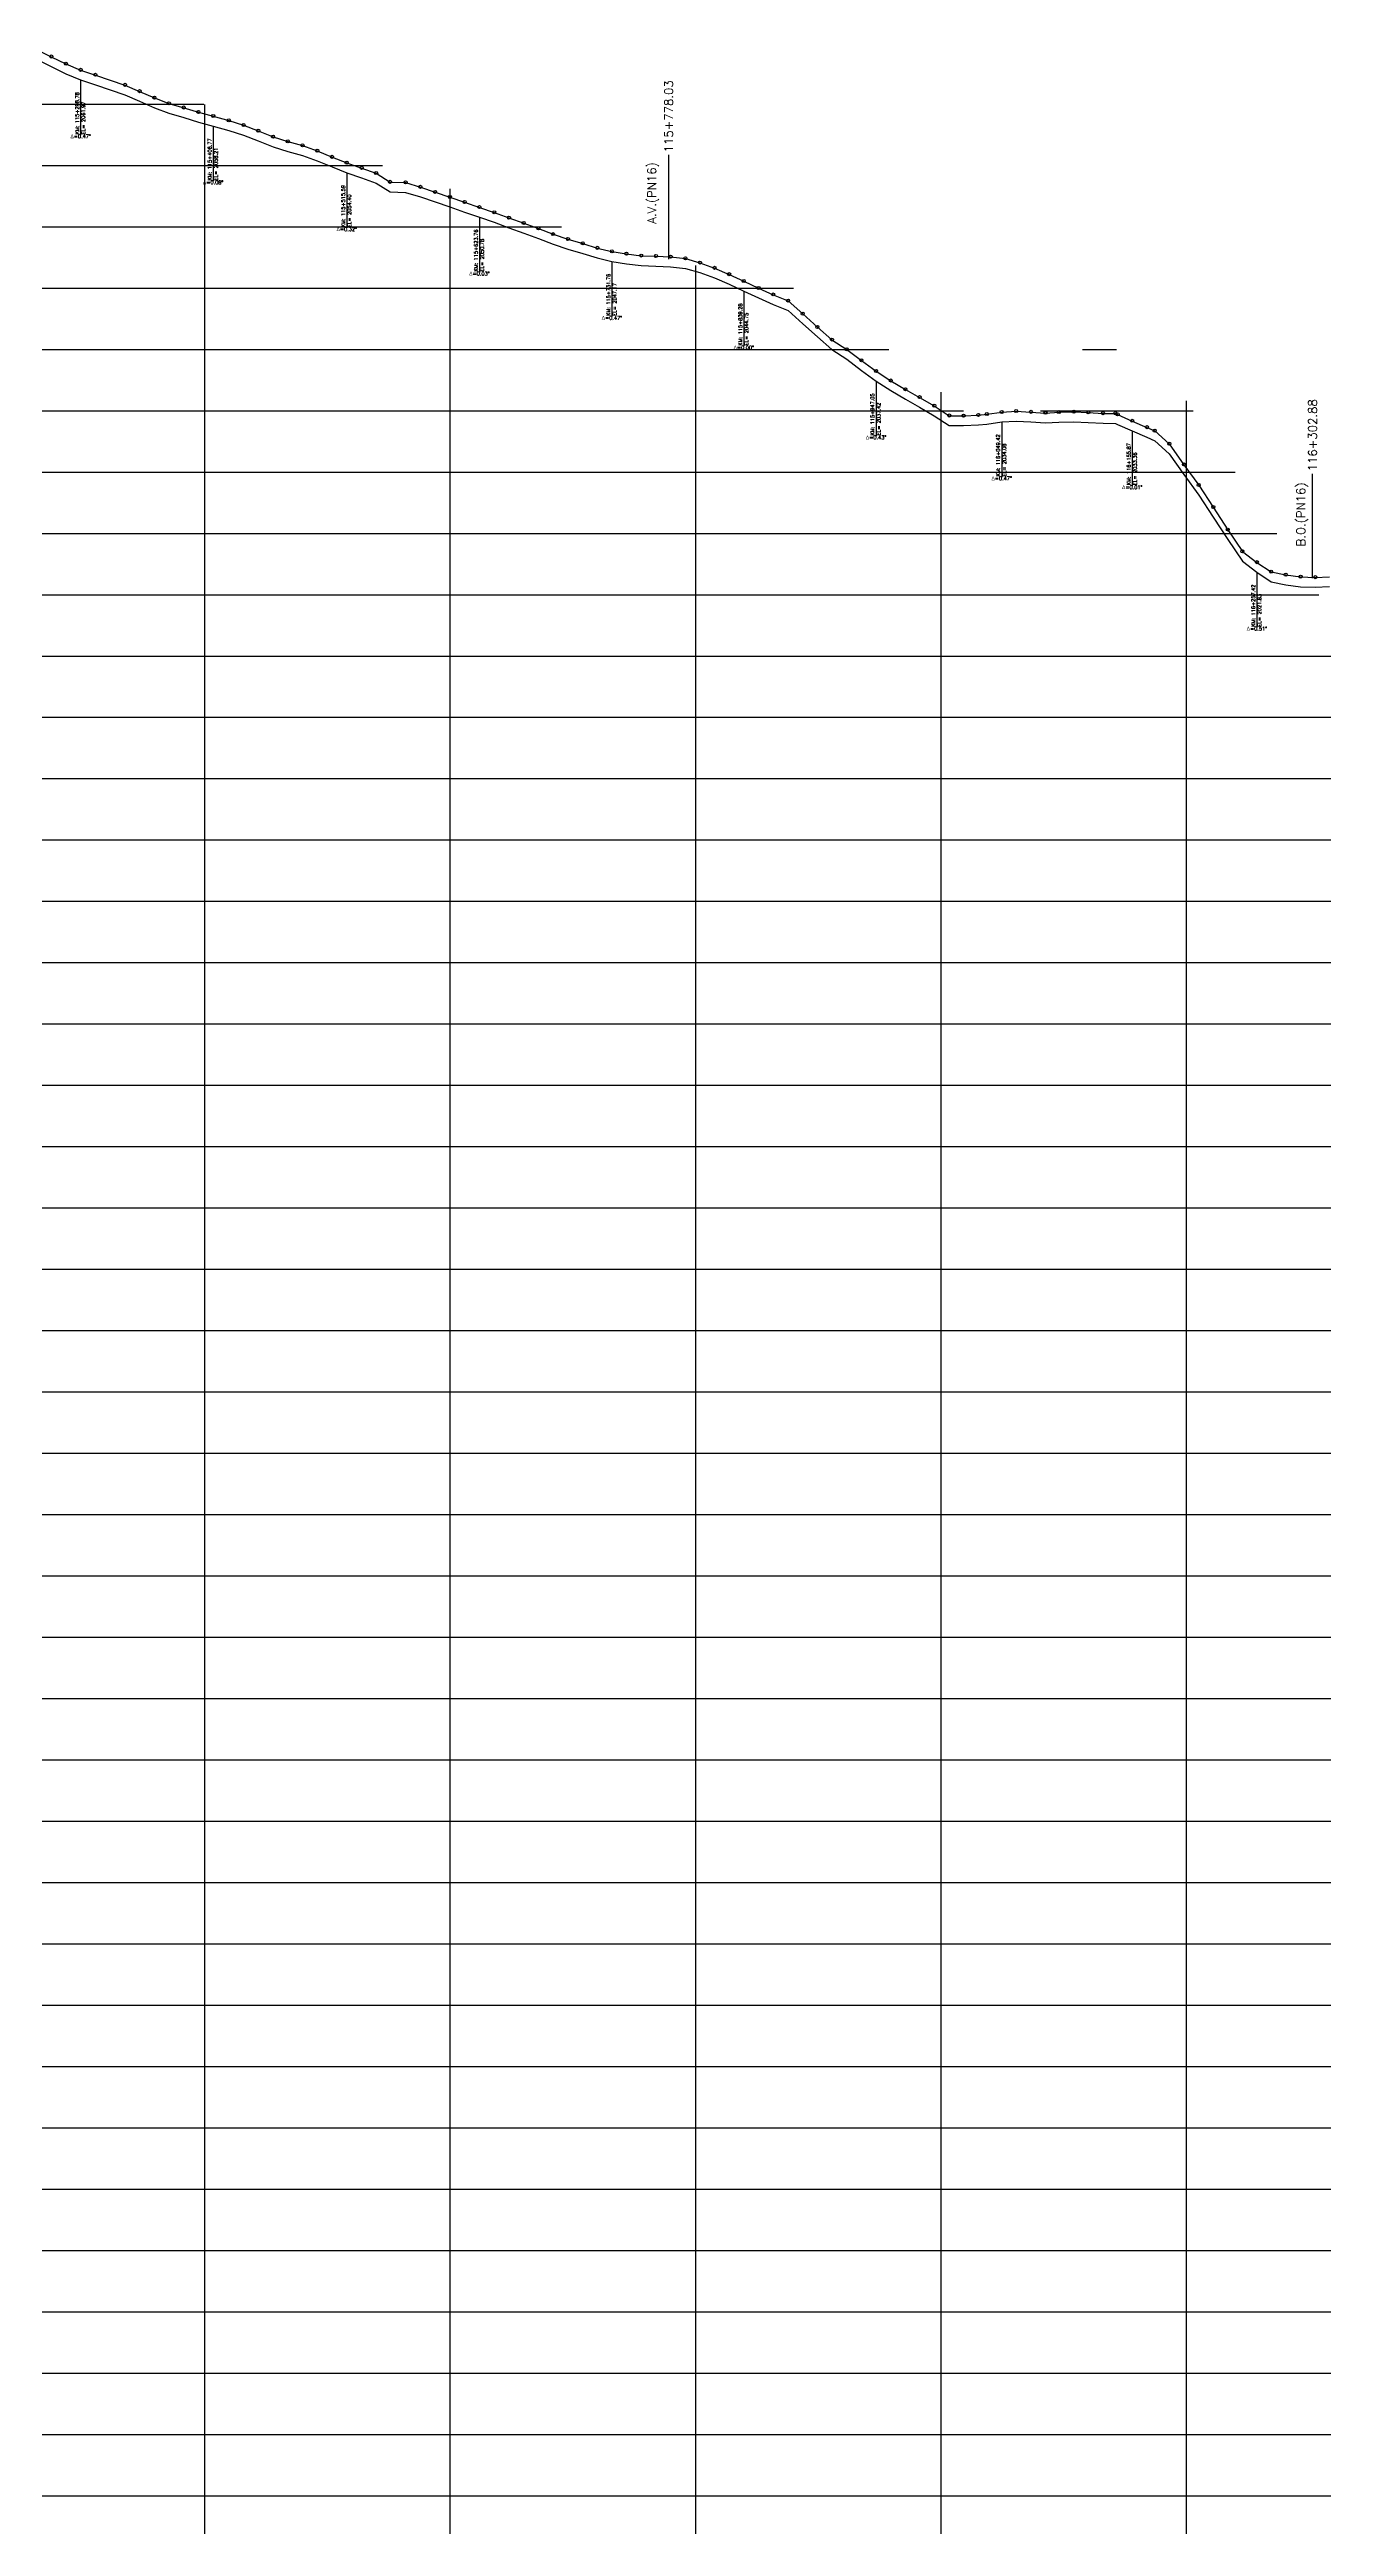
# Model space of a CAD drawing. Header units: metres. Extents: x 575895 to 634487, y 3214622 to 3222739.
# Drawn here: x 616876 to 617915, y 3217361 to 3219380 of the extents above; entities that cross this region are included whole.
import ezdxf

# ---------------------------------------------------------------- set-up
doc = ezdxf.new("R2010")
doc.units = ezdxf.units.M
for name, color, linetype in [('1405-05-17--km 74+000-133+000', 150, 'Continuous'), ('C-ROAD-PROF-GRID-MAJR', 8, 'Continuous'), ('C-ROAD-PROF-LABL', 92, 'Continuous'), ('C-ROAD-PROF-STAN-GEOM', 11, 'Continuous'), ('TXT', 2, 'Continuous'), ('V-NODE', 1, 'Continuous')]:
    doc.layers.add(name, color=color, linetype=linetype)
doc.styles.add('RD', font='ROMAND.SHX', dxfattribs={"height": 3.5})
doc.styles.get("Standard").update_dxf_attribs({"font": 'romanc.shx', "height": 2})

msp = doc.modelspace()

# ---------------------------------------------------------------- linework, layer by layer
at = {"layer": '1405-05-17--km 74+000-133+000', "color": 150, "linetype": 'Continuous', "lineweight": -3, "ltscale": 2, "flags": 128}
for points in [[(616865.7, 3219380.2), (616877.7, 3219374.3), (616889.6, 3219368.4), (616901.6, 3219363.4), (616913.6, 3219359.4), (616937.7, 3219351.2), (616949.7, 3219346), (616961.7, 3219340.7), (616973.6, 3219336.2), (616985.6, 3219332.7), (616997.6, 3219329), (617009.6, 3219325.8), (617022.4, 3219322.2), (617034.4, 3219318.4), (617046.4, 3219313.8), (617058.4, 3219308.9), (617070.5, 3219305.1), (617082.5, 3219301.8), (617094.5, 3219297.5), (617106.5, 3219292.5), (617118.5, 3219287.7), (617130.6, 3219283.5), (617142.5, 3219279.3), (617153.8, 3219272.1), (617166.5, 3219271.7), (617178.5, 3219268), (617190.5, 3219263.9), (617202.5, 3219259.8), (617214.6, 3219255.6), (617226.6, 3219251.5), (617238.7, 3219247.3), (617250.7, 3219242.9), (617262.7, 3219238.5), (617274.7, 3219234.2), (617286.7, 3219229.5), (617298.8, 3219225.5), (617310.8, 3219221.9), (617322.7, 3219218.3), (617334.6, 3219215.4), (617346.4, 3219213.5), (617358.5, 3219212), (617370.5, 3219211.6), (617382.5, 3219211.1), (617394.5, 3219209.7), (617406.4, 3219206.3), (617418.3, 3219202), (617430.2, 3219196.8), (617442.1, 3219191.2), (617454.1, 3219185.6), (617466.1, 3219180.3), (617478.2, 3219175.3), (617490.1, 3219164.6), (617502.1, 3219153.8), (617514, 3219143.5), (617526, 3219135.6), (617538, 3219126.6), (617549.9, 3219117.9), (617561.9, 3219110.1), (617573.8, 3219103), (617585.4, 3219096.6), (617597.4, 3219089.6), (617609.6, 3219081.6), (617621.3, 3219081.5), (617633.3, 3219082.1), (617640.2, 3219082.8), (617652.3, 3219084.5), (617664.1, 3219085.2), (617676.1, 3219084.6), (617688, 3219083.8), (617698.9, 3219084.4), (617711, 3219084.7), (617722.9, 3219084.1), (617734.9, 3219083.5), (617745, 3219083.3), (617746.8, 3219082.5), (617758.7, 3219077.3), (617770.7, 3219072.1), (617777, 3219069.2), (617788.9, 3219058.6), (617800.9, 3219041.7), (617812.9, 3219024.9), (617824.8, 3219007), (617836.6, 3218988.6), (617848.5, 3218970.9), (617860.3, 3218962), (617871.9, 3218954.3), (617883.8, 3218951.8), (617895.9, 3218950.2), (617907.9, 3218949.8), (617919.6, 3218950.3)], [(616865.7, 3219372.2), (616877.7, 3219366.3), (616889.6, 3219360.4), (616901.6, 3219355.4), (616913.6, 3219351.4), (616937.7, 3219343.2), (616949.7, 3219338), (616961.7, 3219332.7), (616973.6, 3219328.2), (616985.6, 3219324.7), (616997.6, 3219321), (617009.6, 3219317.8), (617022.4, 3219314.2), (617034.4, 3219310.4), (617046.4, 3219305.8), (617058.4, 3219300.9), (617070.5, 3219297.1), (617082.5, 3219293.8), (617094.5, 3219289.5), (617106.5, 3219284.5), (617118.5, 3219279.7), (617130.6, 3219275.5), (617142.5, 3219271.3), (617153.8, 3219264.1), (617166.5, 3219263.7), (617178.5, 3219260), (617190.5, 3219255.9), (617202.5, 3219251.8), (617214.6, 3219247.6), (617226.6, 3219243.5), (617238.7, 3219239.3), (617250.7, 3219234.9), (617262.7, 3219230.5), (617274.7, 3219226.2), (617286.7, 3219221.5), (617298.8, 3219217.5), (617310.8, 3219213.9), (617322.7, 3219210.3), (617334.6, 3219207.4), (617346.4, 3219205.5), (617358.5, 3219204), (617370.5, 3219203.6), (617382.5, 3219203.1), (617394.5, 3219201.7), (617406.4, 3219198.3), (617418.3, 3219194), (617430.2, 3219188.8), (617442.1, 3219183.2), (617454.1, 3219177.6), (617466.1, 3219172.3), (617478.2, 3219167.3), (617490.1, 3219156.6), (617502.1, 3219145.8), (617514, 3219135.5), (617526, 3219127.6), (617538, 3219118.6), (617549.9, 3219109.9), (617561.9, 3219102.1), (617573.8, 3219095), (617585.4, 3219088.6), (617597.4, 3219081.6), (617609.6, 3219073.6), (617621.3, 3219073.5), (617633.3, 3219074.1), (617640.2, 3219074.8), (617652.3, 3219076.5), (617664.1, 3219077.2), (617676.1, 3219076.6), (617688, 3219075.8), (617698.9, 3219076.4), (617711, 3219076.7), (617722.9, 3219076.1), (617734.9, 3219075.5), (617745, 3219075.3), (617746.8, 3219074.5), (617758.7, 3219069.3), (617770.7, 3219064.1), (617777, 3219061.2), (617788.9, 3219050.6), (617800.9, 3219033.7), (617812.9, 3219016.9), (617824.8, 3218999), (617836.6, 3218980.6), (617848.5, 3218962.9), (617860.3, 3218954), (617871.9, 3218946.3), (617883.8, 3218943.8), (617895.9, 3218942.2), (617907.9, 3218941.8), (617919.6, 3218942.3)]]:
    msp.add_lwpolyline(points, dxfattribs=at)
at = {"layer": 'C-ROAD-PROF-GRID-MAJR', "color": 8, "linetype": 'Continuous', "lineweight": -3, "ltscale": 0.6}
for p, q in [((595665.8, 3219335.7), (617001.9, 3219335.7)), ((617002.9, 3215235.7), (617002.9, 3219335.3)), ((594931.4, 3219285.7), (617147.7, 3219285.7)), ((617202.9, 3215235.7), (617202.9, 3219266.7)), ((593817.7, 3219235.7), (617293.5, 3219235.7)), ((591896.1, 3219185.7), (617482.5, 3219185.7)), ((617402.9, 3215235.7), (617402.9, 3219204)), ((591290.9, 3219135.7), (617560.3, 3219135.7)), ((617718.3, 3219135.7), (617746, 3219135.7)), ((590703, 3219085.7), (617621.2, 3219085.7)), ((617602.9, 3215235.7), (617602.9, 3219100.7)), ((617683.9, 3219085.7), (617808.4, 3219085.7)), ((617802.9, 3215235.7), (617802.9, 3219093.8)), ((590345.8, 3219035.7), (617842.5, 3219035.7)), ((589932, 3218985.7), (617876.7, 3218985.7)), ((589649.5, 3218935.7), (617910.8, 3218935.7)), ((589229.7, 3218885.7), (634202.9, 3218885.7)), ((588839, 3218835.7), (634202.9, 3218835.7)), ((588788.5, 3218785.7), (634202.9, 3218785.7)), ((588574.1, 3218735.7), (634202.9, 3218735.7)), ((587846.2, 3218685.7), (634202.9, 3218685.7)), ((587471.4, 3218635.7), (634202.9, 3218635.7)), ((587402.3, 3218585.7), (634202.9, 3218585.7)), ((586879.5, 3218535.7), (634202.9, 3218535.7)), ((586834, 3218485.7), (634202.9, 3218485.7)), ((586802.6, 3218435.7), (634202.9, 3218435.7)), ((586657.4, 3218385.7), (634202.9, 3218385.7)), ((586394.3, 3218335.7), (634202.9, 3218335.7)), ((586104.8, 3218285.7), (634202.9, 3218285.7)), ((585771.4, 3218235.7), (634202.9, 3218235.7)), ((585413.8, 3218185.7), (634202.9, 3218185.7)), ((583461.1, 3218135.7), (634202.9, 3218135.7)), ((583425.8, 3218085.7), (634202.9, 3218085.7)), ((583390.7, 3218035.7), (634202.9, 3218035.7)), ((583124, 3217985.7), (634202.9, 3217985.7)), ((581945.1, 3217935.7), (634202.9, 3217935.7)), ((581633, 3217885.7), (634202.9, 3217885.7)), ((581370.7, 3217835.7), (634202.9, 3217835.7)), ((580454.3, 3217785.7), (634202.9, 3217785.7)), ((579879.4, 3217735.7), (634202.9, 3217735.7)), ((579207.9, 3217685.7), (634202.9, 3217685.7)), ((578887.7, 3217635.7), (634202.9, 3217635.7)), ((578337, 3217585.7), (634202.9, 3217585.7)), ((577365.6, 3217535.7), (634202.9, 3217535.7)), ((577266.7, 3217485.7), (634202.9, 3217485.7)), ((576892.4, 3217435.7), (634202.9, 3217435.7)), ((576738.6, 3217385.7), (634202.9, 3217385.7))]:
    msp.add_line(p, q, dxfattribs=at)
at = {"layer": 'C-ROAD-PROF-LABL', "color": 92, "linetype": 'Continuous', "lineweight": -3}
for p, q in [((617380.9, 3219209.2), (617380.9, 3219294.2)), ((617905.7, 3218949.2), (617905.7, 3219034.2))]:
    msp.add_line(p, q, dxfattribs=at)
at = {"layer": 'C-ROAD-PROF-STAN-GEOM', "color": 11, "linetype": 'Continuous', "lineweight": -3}
for p, q in [((616901.6, 3219355.4), (616901.6, 3219310.4)), ((617009.6, 3219317.8), (617009.6, 3219272.8)), ((617118.5, 3219279.7), (617118.5, 3219234.7)), ((617226.6, 3219243.5), (617226.6, 3219198.5)), ((617334.6, 3219207.4), (617334.6, 3219162.4)), ((617442.1, 3219183.2), (617442.1, 3219138.2)), ((617549.9, 3219109.9), (617549.9, 3219064.9)), ((617652.3, 3219076.5), (617652.3, 3219031.5)), ((617758.7, 3219069.3), (617758.7, 3219024.3)), ((617860.3, 3218954), (617860.3, 3218909))]:
    msp.add_line(p, q, dxfattribs=at)
at = {"layer": 'V-NODE', "lineweight": -2}
for p, q in [((616877.7, 3219374.5), (616877.7, 3219374.5)), ((616889.6, 3219368.6), (616889.6, 3219368.6)), ((616901.6, 3219363.6), (616901.6, 3219363.6)), ((616913.6, 3219359.6), (616913.6, 3219359.6)), ((616937.7, 3219351.4), (616937.7, 3219351.4)), ((616949.7, 3219346.2), (616949.7, 3219346.2)), ((616961.7, 3219340.9), (616961.7, 3219340.9)), ((616973.6, 3219336.4), (616973.6, 3219336.4)), ((616985.6, 3219332.9), (616985.6, 3219332.9)), ((616997.6, 3219329.2), (616997.6, 3219329.2)), ((617009.6, 3219326), (617009.6, 3219326)), ((617022.4, 3219322.4), (617022.4, 3219322.4)), ((617034.4, 3219318.6), (617034.4, 3219318.6)), ((617046.4, 3219314), (617046.4, 3219314)), ((617058.4, 3219309.1), (617058.4, 3219309.1)), ((617070.5, 3219305.3), (617070.5, 3219305.3)), ((617082.5, 3219302), (617082.5, 3219302)), ((617094.5, 3219297.7), (617094.5, 3219297.7)), ((617106.5, 3219292.7), (617106.5, 3219292.7)), ((617118.5, 3219287.9), (617118.5, 3219287.9)), ((617130.6, 3219283.7), (617130.6, 3219283.7)), ((617142.5, 3219279.5), (617142.5, 3219279.5)), ((617153.8, 3219272.3), (617153.8, 3219272.3)), ((617166.5, 3219271.9), (617166.5, 3219271.9)), ((617178.5, 3219268.2), (617178.5, 3219268.2)), ((617190.5, 3219264.1), (617190.5, 3219264.1)), ((617202.5, 3219260), (617202.5, 3219260)), ((617214.6, 3219255.8), (617214.6, 3219255.8)), ((617226.6, 3219251.7), (617226.6, 3219251.7)), ((617238.7, 3219247.5), (617238.7, 3219247.5)), ((617250.7, 3219243.1), (617250.7, 3219243.1)), ((617262.7, 3219238.7), (617262.7, 3219238.7)), ((617274.7, 3219234.4), (617274.7, 3219234.4)), ((617286.7, 3219229.7), (617286.7, 3219229.7)), ((617298.8, 3219225.7), (617298.8, 3219225.7)), ((617310.8, 3219222.1), (617310.8, 3219222.1)), ((617322.7, 3219218.5), (617322.7, 3219218.5)), ((617334.6, 3219215.6), (617334.6, 3219215.6)), ((617346.4, 3219213.7), (617346.4, 3219213.7)), ((617358.5, 3219212.2), (617358.5, 3219212.2)), ((617370.5, 3219211.8), (617370.5, 3219211.8)), ((617382.5, 3219211.3), (617382.5, 3219211.3)), ((617394.5, 3219209.9), (617394.5, 3219209.9)), ((617406.4, 3219206.5), (617406.4, 3219206.5)), ((617418.3, 3219202.2), (617418.3, 3219202.2)), ((617430.2, 3219197), (617430.2, 3219197)), ((617442.1, 3219191.4), (617442.1, 3219191.4)), ((617454.1, 3219185.8), (617454.1, 3219185.8)), ((617466.1, 3219180.5), (617466.1, 3219180.5)), ((617478.2, 3219175.5), (617478.2, 3219175.5)), ((617490.1, 3219164.8), (617490.1, 3219164.8)), ((617502.1, 3219154), (617502.1, 3219154)), ((617514, 3219143.7), (617514, 3219143.7)), ((617526, 3219135.8), (617526, 3219135.8)), ((617538, 3219126.8), (617538, 3219126.8)), ((617549.9, 3219118.1), (617549.9, 3219118.1)), ((617561.9, 3219110.3), (617561.9, 3219110.3)), ((617573.8, 3219103.2), (617573.8, 3219103.2)), ((617585.4, 3219096.8), (617585.4, 3219096.8)), ((617597.4, 3219089.8), (617597.4, 3219089.8)), ((617652.3, 3219084.7), (617652.3, 3219084.7)), ((617664.1, 3219085.4), (617664.1, 3219085.4)), ((617676.1, 3219084.8), (617676.1, 3219084.8)), ((617688, 3219084), (617688, 3219084)), ((617698.9, 3219084.6), (617698.9, 3219084.6)), ((617711, 3219084.9), (617711, 3219084.9)), ((617722.9, 3219084.3), (617722.9, 3219084.3)), ((617734.9, 3219083.7), (617734.9, 3219083.7)), ((617745, 3219083.5), (617745, 3219083.5)), ((617609.6, 3219081.8), (617609.6, 3219081.8)), ((617621.3, 3219081.7), (617621.3, 3219081.7)), ((617633.3, 3219082.3), (617633.3, 3219082.3)), ((617640.2, 3219083), (617640.2, 3219083)), ((617746.8, 3219082.7), (617746.8, 3219082.7)), ((617758.7, 3219077.5), (617758.7, 3219077.5)), ((617770.7, 3219072.3), (617770.7, 3219072.3)), ((617777, 3219069.4), (617777, 3219069.4)), ((617788.9, 3219058.8), (617788.9, 3219058.8)), ((617800.9, 3219041.9), (617800.9, 3219041.9)), ((617812.9, 3219025.1), (617812.9, 3219025.1)), ((617824.8, 3219007.2), (617824.8, 3219007.2)), ((617836.6, 3218988.8), (617836.6, 3218988.8)), ((617848.5, 3218971.1), (617848.5, 3218971.1)), ((617860.3, 3218962.2), (617860.3, 3218962.2)), ((617871.9, 3218954.5), (617871.9, 3218954.5)), ((617883.8, 3218952), (617883.8, 3218952)), ((617895.9, 3218950.4), (617895.9, 3218950.4)), ((617907.9, 3218950), (617907.9, 3218950))]:
    msp.add_line(p, q, dxfattribs=at)
for centre in [(616877.7, 3219374.5), (616889.6, 3219368.6), (616901.6, 3219363.6), (616913.6, 3219359.6), (616937.7, 3219351.4), (616949.7, 3219346.2), (616961.7, 3219340.9), (616973.6, 3219336.4), (616985.6, 3219332.9), (616997.6, 3219329.2), (617009.6, 3219326), (617022.4, 3219322.4), (617034.4, 3219318.6), (617046.4, 3219314), (617058.4, 3219309.1), (617070.5, 3219305.3), (617082.5, 3219302), (617094.5, 3219297.7), (617106.5, 3219292.7), (617118.5, 3219287.9), (617130.6, 3219283.7), (617142.5, 3219279.5), (617153.8, 3219272.3), (617166.5, 3219271.9), (617178.5, 3219268.2), (617190.5, 3219264.1), (617202.5, 3219260), (617214.6, 3219255.8), (617226.6, 3219251.7), (617238.7, 3219247.5), (617250.7, 3219243.1), (617262.7, 3219238.7), (617274.7, 3219234.4), (617286.7, 3219229.7), (617298.8, 3219225.7), (617310.8, 3219222.1), (617322.7, 3219218.5), (617334.6, 3219215.6), (617346.4, 3219213.7), (617358.5, 3219212.2), (617370.5, 3219211.8), (617382.5, 3219211.3), (617394.5, 3219209.9), (617406.4, 3219206.5), (617418.3, 3219202.2), (617430.2, 3219197), (617442.1, 3219191.4), (617454.1, 3219185.8), (617466.1, 3219180.5), (617478.2, 3219175.5), (617490.1, 3219164.8), (617502.1, 3219154), (617514, 3219143.7), (617526, 3219135.8), (617538, 3219126.8), (617549.9, 3219118.1), (617561.9, 3219110.3), (617573.8, 3219103.2), (617585.4, 3219096.8), (617597.4, 3219089.8), (617609.6, 3219081.8), (617633.3, 3219082.3), (617640.2, 3219083), (617652.3, 3219084.7), (617664.1, 3219085.4), (617676.1, 3219084.8), (617688, 3219084), (617698.9, 3219084.6), (617711, 3219084.9), (617722.9, 3219084.3), (617734.9, 3219083.7), (617745, 3219083.5), (617746.8, 3219082.7), (617621.3, 3219081.7), (617758.7, 3219077.5), (617770.7, 3219072.3), (617777, 3219069.4), (617788.9, 3219058.8), (617800.9, 3219041.9), (617812.9, 3219025.1), (617824.8, 3219007.2), (617836.6, 3218988.8), (617848.5, 3218971.1), (617860.3, 3218962.2), (617871.9, 3218954.5), (617883.8, 3218952), (617895.9, 3218950.4), (617907.9, 3218950)]:
    msp.add_circle(centre, 1.25, dxfattribs=at)

# ---------------------------------------------------------------- texts
at = {"layer": 'C-ROAD-PROF-LABL', "color": 2, "linetype": 'Continuous', "lineweight": -3, "char_height": 7, "attachment_point": 4, "rotation": 90}
for s, insert in [('{\\C7;115+778.03}', (617380.9, 3219296.3)), ('{\\C7;116+302.88}', (617905.7, 3219036.3))]:
    msp.add_mtext(s, dxfattribs=dict(at, insert=insert))
at = {"layer": 'C-ROAD-PROF-STAN-GEOM', "color": 11, "linetype": 'Continuous', "lineweight": -3, "char_height": 3, "attachment_point": 1, "rotation": 90, "style": 'RD'}
for s, insert in [('{\\Fromand.shx|c0;\\C7;KM: 115+298.78}', (616897.3, 3219311)), ('{\\Fromand.shx|c0;\\C7;EL= 2061.97}', (616902.3, 3219311)), ('{\\Fromand.shx|c0;\\C7;KM: 115+406.77}', (617005.3, 3219273.4)), ('{\\Fromand.shx|c0;\\C7;EL= 2058.21}', (617010.3, 3219273.4)), ('{\\Fromand.shx|c0;\\C7;KM: 115+515.59}', (617114.1, 3219235.3)), ('{\\Fromand.shx|c0;\\C7;EL= 2054.40}', (617119.1, 3219235.3)), ('{\\Fromand.shx|c0;\\C7;KM: 115+623.76}', (617222.3, 3219199.1)), ('{\\Fromand.shx|c0;\\C7;EL= 2050.78}', (617227.3, 3219199.1)), ('{\\Fromand.shx|c0;\\C7;KM: 115+731.76}', (617330.3, 3219163)), ('{\\Fromand.shx|c0;\\C7;EL= 2047.17}', (617335.3, 3219163)), ('{\\Fromand.shx|c0;\\C7;KM: 115+839.28}', (617437.8, 3219138.8)), ('{\\Fromand.shx|c0;\\C7;EL= 2044.75}', (617442.8, 3219138.8)), ('{\\Fromand.shx|c0;\\C7;KM: 115+947.05}', (617545.5, 3219065.5)), ('{\\Fromand.shx|c0;\\C7;EL= 2037.42}', (617550.5, 3219065.5)), ('{\\Fromand.shx|c0;\\C7;KM: 116+049.42}', (617647.9, 3219032.1)), ('{\\Fromand.shx|c0;\\C7;EL= 2034.08}', (617652.9, 3219032.1)), ('{\\Fromand.shx|c0;\\C7;KM: 116+155.87}', (617754.4, 3219024.9)), ('{\\Fromand.shx|c0;\\C7;EL= 2033.36}', (617759.4, 3219024.9)), ('{\\Fromand.shx|c0;\\C7;KM: 116+257.42}', (617855.9, 3218909.6)), ('{\\Fromand.shx|c0;\\C7;EL= 2021.83}', (617860.9, 3218909.6))]:
    msp.add_mtext(s, dxfattribs=dict(at, insert=insert))
at = {"layer": 'C-ROAD-PROF-STAN-GEOM', "color": 11, "linetype": 'Continuous', "lineweight": -3, "char_height": 3, "attachment_point": 5, "style": 'RD'}
for s, insert in [('{\\Fgreekc.shx|c0;Δ\\Fromand.shx|c0;=0.47°}', (616901.6, 3219309.4)), ('{\\Fgreekc.shx|c0;Δ\\Fromand.shx|c0;=0.08°}', (617009.6, 3219271.8)), ('{\\Fgreekc.shx|c0;Δ\\Fromand.shx|c0;=0.32°}', (617118.5, 3219233.7)), ('{\\Fgreekc.shx|c0;Δ\\Fromand.shx|c0;=0.03°}', (617226.6, 3219197.5)), ('{\\Fgreekc.shx|c0;Δ\\Fromand.shx|c0;=0.47°}', (617334.6, 3219161.4)), ('{\\Fgreekc.shx|c0;Δ\\Fromand.shx|c0;=0.00°}', (617442.1, 3219137.2)), ('{\\Fgreekc.shx|c0;Δ\\Fromand.shx|c0;=0.43°}', (617549.9, 3219063.9)), ('{\\Fgreekc.shx|c0;Δ\\Fromand.shx|c0;=0.47°}', (617652.3, 3219030.5)), ('{\\Fgreekc.shx|c0;Δ\\Fromand.shx|c0;=0.01°}', (617758.7, 3219023.3)), ('{\\Fgreekc.shx|c0;Δ\\Fromand.shx|c0;=0.51°}', (617860.3, 3218908))]:
    msp.add_mtext(s, dxfattribs=dict(at, insert=insert))
at = {"layer": 'TXT', "color": 2, "linetype": 'Continuous', "lineweight": -3, "char_height": 7, "attachment_point": 8, "rotation": 90, "style": 'RD'}
for s, insert in [('A.V.(PN16)', (617372.9, 3219263.2)), ('B.O.(PN16)', (617902, 3219001.1))]:
    msp.add_mtext(s, dxfattribs=dict(at, insert=insert))

doc.saveas('drawing.dxf')
